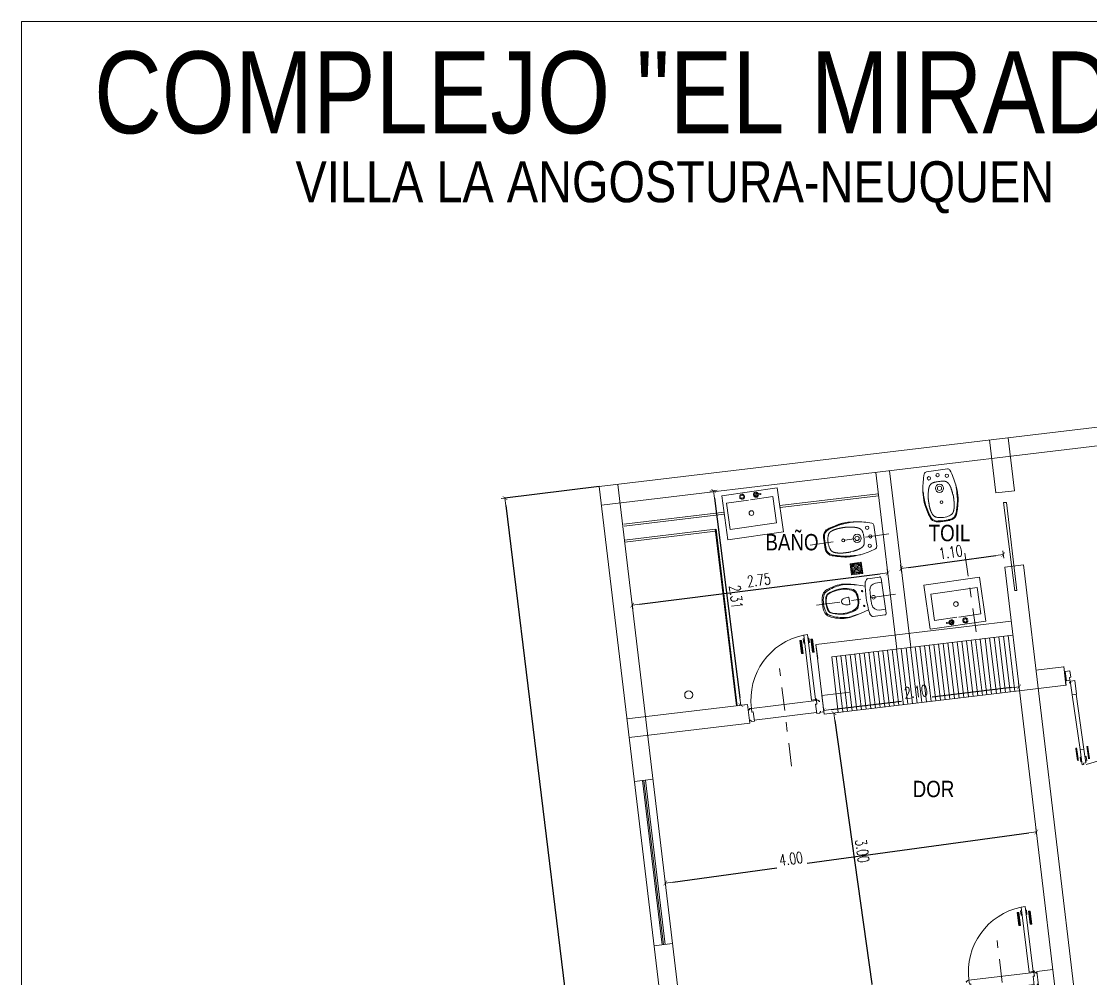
# Model space of a CAD drawing. Header units: millimetres. Extents: x 4525 to 9082, y 179 to 563.
# Drawn here: x 5369.83 to 5381.25, y 488.04 to 498.26 of the extents above; entities that cross this region are included whole.
import ezdxf

# ---------------------------------------------------------------- set-up
doc = ezdxf.new("R2010")
doc.units = ezdxf.units.MM
doc.header["$LTSCALE"] = 100
doc.linetypes.add('ACAD_ISO04W100', pattern=[30, 24, -3, 0, -3])
doc.linetypes.add('DASHDOT2', pattern=[0.5, 0.25, -0.125, 0, -0.125])
doc.layers.get('DEFPOINTS').update_dxf_attribs({"lineweight": 5})
for name, color, linetype, lineweight in [('000-Ejes', 251, 'ACAD_ISO04W100', 5), ('004-Carpinterias', 1, 'Continuous', 18), ('005-Sanitarios', 1, 'Continuous', 18), ('006-Cotas parciales', 7, 'Continuous', 5), ('A01-Barrido', 250, 'Continuous', 5), ('A01-Carpinterias', 1, 'Continuous', 18), ('HATCH MUROS', 251, 'Continuous', 9), ('LINEA', 8, 'Continuous', 5), ('SANIT', 12, 'Continuous', 13), ('SANIT-INT', 11, 'Continuous', 5)]:
    doc.layers.add(name, color=color, linetype=linetype, lineweight=lineweight)
doc.styles.add('AREAL', font='ARIALN.TTF')
doc.styles.add('COTAS', font='ROMANS.shx', dxfattribs={"width": 0.7})
doc.dimstyles.new('COTA40', dxfattribs={"dimscale": 0.4, "dimtxt": 0.3, "dimasz": 0.2, "dimexe": 0, "dimexo": 0, "dimgap": 0.09, "dimtad": 1, "dimzin": 0, "dimdsep": 46, "dimtxsty": 'COTAS', "dimblk1": 'COTA_N', "dimblk2": 'COTA_N', "dimsah": 1, "dimcen": 0.1, "dimclrd": 1, "dimclre": 8, "dimclrt": 5, "dimaunit": 1, "dimadec": 3, "dimazin": 0, "dimtfac": 1, "dimtix": 1, "dimtmove": 2, "dimatfit": 3, "dimldrblk": 'COTA_N', "dimfxl": 0, "dimtolj": 1, "dimtzin": 0, "dimarcsym": 0})

# ---------------------------------------------------------------- blocks, each defined once
blk = doc.blocks.new('COTA_N')
for p, q in [((-1, 0), (0, 0)), ((0, 0.5), (0, -0.5))]:
    blk.add_line(p, q)
at = {"const_width": 0.065}
blk.add_lwpolyline([(0.14, 0.14), (0.28, 0.28), (0, 0), (-0.14, -0.14), (-0.28, -0.28)], dxfattribs=at)
blk = doc.blocks.new('*D529')
at = {"layer": '006-Cotas parciales', "color": 1, "lineweight": -2, "ltscale": 100}
for p, q in [((5380.592, 489.591), (5378.224, 489.265)), ((5376.788, 489.067), (5377.899, 489.22))]:
    blk.add_line(p, q, dxfattribs=at)
at = {"layer": 'DEFPOINTS', "color": 0, "ltscale": 100}
for p in [(5380.672, 489.602), (5380.672, 489.602), (5376.709, 489.056)]:
    blk.add_point(p, dxfattribs=at)
at = {"layer": '006-Cotas parciales', "color": 1, "lineweight": -2, "ltscale": 100, "xscale": 0.08000000000000002, "yscale": 0.08000000000000002, "zscale": 0.08000000000000007}
for p, rotation in [((5380.672, 489.602), 7.834320825315562), ((5376.709, 489.056), 187.8343208253156)]:
    blk.add_blockref('COTA_N', p, dxfattribs=dict(at, rotation=rotation))
at = {"layer": '006-Cotas parciales', "color": 5, "ltscale": 100, "insert": (5378.051, 489.316), "char_height": 0.12, "attachment_point": 5, "rotation": 7.8343, "style": 'COTAS'}
blk.add_mtext('\\A1;4.00', dxfattribs=at)
blk = doc.blocks.new('*D530')
at = {"layer": '006-Cotas parciales', "color": 1, "lineweight": -2, "ltscale": 100}
blk.add_line((5378.519, 490.794), (5378.914, 487.981), dxfattribs=at)
at = {"layer": 'DEFPOINTS', "color": 0, "ltscale": 100}
for p in [(5378.508, 490.873), (5378.925, 487.902), (5378.925, 487.902)]:
    blk.add_point(p, dxfattribs=at)
at = {"layer": '006-Cotas parciales', "color": 1, "lineweight": -2, "ltscale": 100, "xscale": 0.08, "yscale": 0.08000000000000002, "zscale": 0.08000000000000007}
for p, rotation in [((5378.508, 490.873), 97.97994082550855), ((5378.925, 487.902), 277.9799408255085)]:
    blk.add_blockref('COTA_N', p, dxfattribs=dict(at, rotation=rotation))
at = {"layer": '006-Cotas parciales', "color": 5, "ltscale": 100, "insert": (5378.812, 489.4), "char_height": 0.12, "attachment_point": 5, "rotation": 277.9799, "style": 'COTAS'}
blk.add_mtext('\\A1;3.00', dxfattribs=at)
blk = doc.blocks.new('*D531')
at = {"layer": '006-Cotas parciales', "color": 1, "lineweight": -2, "ltscale": 100}
blk.add_line((5376.434, 492.036), (5379.004, 492.36), dxfattribs=at)
at = {"layer": 'DEFPOINTS', "color": 0, "ltscale": 100}
for p in [(5379.083, 492.37), (5379.083, 492.37), (5376.355, 492.026)]:
    blk.add_point(p, dxfattribs=at)
at = {"layer": '006-Cotas parciales', "color": 1, "lineweight": -2, "ltscale": 100, "xscale": 0.08000000000000002, "yscale": 0.08000000000000002, "zscale": 0.08000000000000007}
for p, rotation in [((5379.083, 492.37), 7.197744479588277), ((5376.355, 492.026), 187.1977444795883)]:
    blk.add_blockref('COTA_N', p, dxfattribs=dict(at, rotation=rotation))
at = {"layer": '006-Cotas parciales', "color": 5, "ltscale": 100, "insert": (5377.707, 492.293), "char_height": 0.12, "attachment_point": 5, "rotation": 7.1977, "style": 'COTAS'}
blk.add_mtext('\\A1;2.75', dxfattribs=at)
blk = doc.blocks.new('*D532')
at = {"layer": '006-Cotas parciales', "color": 1, "lineweight": -2, "ltscale": 100}
blk.add_line((5377.232, 493.169), (5377.505, 491.035), dxfattribs=at)
at = {"layer": 'DEFPOINTS', "color": 0, "ltscale": 100}
for p in [(5377.222, 493.248), (5377.515, 490.956), (5377.515, 490.956)]:
    blk.add_point(p, dxfattribs=at)
at = {"layer": '006-Cotas parciales', "color": 1, "lineweight": -2, "ltscale": 100, "yscale": 0.08000000000000002, "zscale": 0.08000000000000007}
for p, xscale, rotation in [((5377.222, 493.248), 0.08000000000000003, 97.28665822128966), ((5377.515, 490.956), 0.08000000000000002, 277.2866582212897)]:
    blk.add_blockref('COTA_N', p, dxfattribs=dict(at, xscale=xscale, rotation=rotation))
at = {"layer": '006-Cotas parciales', "color": 5, "ltscale": 100, "insert": (5377.464, 492.114), "char_height": 0.12, "attachment_point": 5, "rotation": 277.2867, "style": 'COTAS'}
blk.add_mtext('\\A1;2.31', dxfattribs=at)
blk = doc.blocks.new('PUERTA 0.70 DURLOCK')
at = {"layer": '000-Ejes', "linetype": 'DASHDOT2', "ltscale": 0.01}
blk.add_line((0.38, -0.647), (0.38, 0.407), dxfattribs=at)
at = {"layer": '004-Carpinterias', "linetype": 'Continuous'}
for p, q in [((0.039, 0.69), (0.029, 0.69)), ((0.029, 0.642), (0.029, 0.69)), ((0.081, 0.69), (0.091, 0.69)), ((0.091, 0.642), (0.091, 0.69)), ((0.009, 0.675), (-0.009, 0.675)), ((-0.009, 0.535), (-0.009, 0.675)), ((0.009, 0.535), (0.009, 0.675)), ((0.039, 0.642), (0.029, 0.642)), ((0.081, 0.642), (0.091, 0.642)), ((0.111, 0.675), (0.129, 0.675)), ((0.111, 0.535), (0.111, 0.675)), ((0.129, 0.535), (0.129, 0.675)), ((0.009, 0.535), (-0.009, 0.535)), ((0.111, 0.535), (0.129, 0.535)), ((0.01, 0.01), (0, 0.01)), ((0, 0), (0, 0.01)), ((0.03, 0.02), (0.01, 0.02)), ((0.01, 0.01), (0.01, 0.02)), ((0.03, -0.02), (0.03, 0.02)), ((0.73, 0.02), (0.75, 0.02)), ((0.73, -0.02), (0.73, 0.02)), ((0.75, 0.01), (0.75, 0.02)), ((0.75, 0.01), (0.76, 0.01)), ((0.76, 0), (0.76, 0.01)), ((0, -0.11), (0, -0.1)), ((0, -0.11), (0.01, -0.11)), ((0.01, -0.11), (0.01, -0.12)), ((0.045, -0.02), (0.03, -0.02)), ((0.045, -0.02), (0.045, -0.12)), ((0.715, -0.02), (0.715, -0.12)), ((0.715, -0.02), (0.73, -0.02)), ((0.76, -0.11), (0.75, -0.11)), ((0.75, -0.11), (0.75, -0.12)), ((0.76, -0.11), (0.76, -0.1)), ((0.01, -0.12), (0.045, -0.12)), ((0.75, -0.12), (0.715, -0.12))]:
    blk.add_line(p, q, dxfattribs=at)
at = {"layer": '004-Carpinterias', "ltscale": 0.01, "const_width": 0.02}
for points in [[(0, 0.535), (0, 0.675)], [(0.122, 0.535), (0.12, 0.675)]]:
    blk.add_lwpolyline(points, dxfattribs=at)
at = {"layer": '004-Carpinterias', "linetype": 'Continuous'}
blk.add_lwpolyline([(0.039, 0.729), (0.039, 0.029), (0.081, 0.029), (0.081, 0.729)], close=True, dxfattribs=at)
at = {"layer": 'A01-Barrido', "linetype": 'Continuous'}
for p, q in [((0.73, 0.02), (0.03, 0.02)), ((0.715, -0.11), (0.045, -0.11))]:
    blk.add_line(p, q, dxfattribs=at)
blk.add_circle((0.032, 0.028), 0.0075, dxfattribs=at)
blk.add_arc((0.023, 0.024), 0.707, 359.6656, 85.2747, dxfattribs=at)
blk = doc.blocks.new('BIDE-MONACO-PLANTA')
at = {"layer": 'SANIT'}
blk.add_line((-0.113, 0), (0.113, 0), dxfattribs=at)
for points in [[(-0.14, -0.477), (-0.141, -0.475), (-0.142, -0.472), (-0.143, -0.469), (-0.144, -0.465), (-0.145, -0.462), (-0.146, -0.459), (-0.147, -0.456), (-0.148, -0.452), (-0.149, -0.449), (-0.15, -0.446), (-0.15, -0.443), (-0.151, -0.44), (-0.152, -0.436), (-0.153, -0.433), (-0.154, -0.43), (-0.155, -0.427), (-0.156, -0.423), (-0.156, -0.42), (-0.157, -0.417), (-0.158, -0.414), (-0.159, -0.41), (-0.16, -0.407), (-0.161, -0.404), (-0.161, -0.401), (-0.162, -0.397), (-0.163, -0.394), (-0.164, -0.391), (-0.164, -0.388), (-0.165, -0.385), (-0.166, -0.381), (-0.167, -0.378), (-0.167, -0.375), (-0.168, -0.372), (-0.169, -0.368), (-0.169, -0.365), (-0.17, -0.362), (-0.17, -0.359), (-0.171, -0.356), (-0.172, -0.352), (-0.172, -0.349), (-0.173, -0.346), (-0.173, -0.344)], [(0.14, -0.477), (0.141, -0.475), (0.142, -0.472), (0.143, -0.469), (0.144, -0.465), (0.145, -0.462), (0.146, -0.459), (0.147, -0.456), (0.148, -0.453), (0.148, -0.449), (0.149, -0.446), (0.15, -0.443), (0.151, -0.44), (0.152, -0.436), (0.153, -0.433), (0.154, -0.43), (0.154, -0.427), (0.155, -0.423), (0.156, -0.42), (0.157, -0.417), (0.158, -0.414), (0.159, -0.41), (0.16, -0.407), (0.16, -0.404), (0.161, -0.401), (0.162, -0.398), (0.163, -0.394), (0.163, -0.391), (0.164, -0.388), (0.165, -0.385), (0.166, -0.381), (0.166, -0.378), (0.167, -0.375), (0.168, -0.372), (0.168, -0.369), (0.169, -0.365), (0.17, -0.362), (0.17, -0.359), (0.171, -0.356), (0.171, -0.353), (0.172, -0.349), (0.172, -0.346), (0.173, -0.344)], [(0, -0.541), (-0.044, -0.54), (-0.048, -0.54), (-0.051, -0.539), (-0.054, -0.539), (-0.057, -0.539)], [(0, -0.541), (0.044, -0.54), (0.047, -0.54), (0.051, -0.539), (0.054, -0.539), (0.057, -0.539)], [(0, -0.541), (0, -0.541)], [(0, -0.541), (0, -0.541)]]:
    blk.add_lwpolyline(points, dxfattribs=at)
for centre, radius, start, end in [((-0.113, -0.027), 0.0267, 89.9746, 160.7192), ((0.636, -0.288), 0.82, 160.7445, 172.7215), ((0.113, -0.027), 0.0267, 19.2555, 90), ((-0.636, -0.288), 0.82, 7.2785, 19.2555), ((1.187, -0.228), 1.365, 179.1204, 182.2097), ((-0.985, -0.224), 1.163, 357.2424, 1.9588), ((1.187, -0.221), 1.365, 182.5037, 185.1806), ((-1.187, -0.22), 1.365, 354.7941, 357.4709), ((-0.022, -0.432), 0.126, 201.0557, 217.1205), ((-0.058, -0.455), 0.0844, 219.519, 265.0728), ((-0.05, -0.408), 0.131, 263.6264, 267.3039), ((0.05, -0.408), 0.131, 272.6707, 276.3482), ((0.058, -0.455), 0.0844, 274.9018, 320.4556), ((0.022, -0.432), 0.126, 322.8542, 338.9189)]:
    blk.add_arc(centre, radius, start, end, dxfattribs=at)
at = {"layer": 'SANIT-INT'}
for points in [[(0, -0.122), (-0.013, -0.122), (-0.025, -0.122), (-0.034, -0.123), (-0.042, -0.124), (-0.048, -0.125), (-0.053, -0.125), (-0.057, -0.126), (-0.061, -0.127), (-0.064, -0.128), (-0.067, -0.128), (-0.069, -0.129), (-0.071, -0.13), (-0.073, -0.13), (-0.074, -0.131), (-0.076, -0.132), (-0.077, -0.132), (-0.078, -0.133), (-0.079, -0.134), (-0.08, -0.134), (-0.081, -0.135), (-0.083, -0.136), (-0.083, -0.136), (-0.084, -0.137), (-0.085, -0.138), (-0.086, -0.138), (-0.087, -0.139), (-0.088, -0.14), (-0.088, -0.14), (-0.089, -0.141), (-0.09, -0.142), (-0.091, -0.142), (-0.091, -0.143), (-0.092, -0.143), (-0.092, -0.144), (-0.093, -0.145), (-0.094, -0.146), (-0.094, -0.146), (-0.095, -0.147), (-0.096, -0.148), (-0.097, -0.149), (-0.097, -0.15), (-0.098, -0.151), (-0.099, -0.152), (-0.1, -0.153), (-0.101, -0.155), (-0.102, -0.156), (-0.102, -0.157), (-0.103, -0.158), (-0.104, -0.16), (-0.105, -0.161), (-0.105, -0.162), (-0.106, -0.164), (-0.107, -0.165), (-0.107, -0.166), (-0.108, -0.168), (-0.109, -0.169), (-0.109, -0.17), (-0.11, -0.171), (-0.11, -0.173), (-0.111, -0.174), (-0.112, -0.175), (-0.112, -0.177), (-0.113, -0.178), (-0.113, -0.179), (-0.114, -0.181), (-0.114, -0.182), (-0.115, -0.183), (-0.115, -0.185), (-0.116, -0.186), (-0.116, -0.188), (-0.117, -0.19), (-0.117, -0.191), (-0.118, -0.193), (-0.118, -0.196), (-0.119, -0.198), (-0.12, -0.2), (-0.12, -0.203), (-0.121, -0.205), (-0.121, -0.208), (-0.122, -0.21), (-0.123, -0.213), (-0.123, -0.216), (-0.124, -0.218), (-0.124, -0.221), (-0.125, -0.223), (-0.125, -0.226), (-0.126, -0.229), (-0.126, -0.231), (-0.127, -0.234), (-0.127, -0.236), (-0.128, -0.239), (-0.128, -0.242), (-0.129, -0.244), (-0.129, -0.247), (-0.129, -0.249), (-0.13, -0.252), (-0.13, -0.255), (-0.13, -0.257), (-0.131, -0.26), (-0.131, -0.261)], [(0, -0.122), (0.013, -0.122), (0.025, -0.122), (0.034, -0.123), (0.042, -0.124), (0.048, -0.125), (0.053, -0.125), (0.057, -0.126), (0.061, -0.127), (0.064, -0.128), (0.067, -0.128), (0.069, -0.129), (0.071, -0.13), (0.073, -0.131), (0.074, -0.131), (0.076, -0.132), (0.077, -0.132), (0.078, -0.133), (0.079, -0.134), (0.08, -0.134), (0.081, -0.135), (0.082, -0.136), (0.083, -0.136), (0.084, -0.137), (0.085, -0.138), (0.086, -0.138), (0.087, -0.139), (0.088, -0.14), (0.088, -0.14), (0.089, -0.141), (0.09, -0.142), (0.09, -0.142), (0.091, -0.143), (0.092, -0.144), (0.092, -0.144), (0.093, -0.145), (0.094, -0.146), (0.094, -0.146), (0.095, -0.147), (0.096, -0.148), (0.097, -0.149), (0.097, -0.15), (0.098, -0.151), (0.099, -0.152), (0.1, -0.153), (0.101, -0.155), (0.101, -0.156), (0.102, -0.157), (0.103, -0.158), (0.104, -0.16), (0.105, -0.161), (0.105, -0.162), (0.106, -0.164), (0.107, -0.165), (0.107, -0.166), (0.108, -0.168), (0.109, -0.169), (0.109, -0.17), (0.11, -0.171), (0.11, -0.173), (0.111, -0.174), (0.112, -0.175), (0.112, -0.177), (0.113, -0.178), (0.113, -0.179), (0.114, -0.181), (0.114, -0.182), (0.115, -0.183), (0.115, -0.185), (0.116, -0.186), (0.116, -0.188), (0.117, -0.19), (0.117, -0.191), (0.118, -0.193), (0.118, -0.196), (0.119, -0.198), (0.12, -0.2), (0.12, -0.203), (0.121, -0.205), (0.121, -0.208), (0.122, -0.211), (0.123, -0.213), (0.123, -0.216), (0.124, -0.218), (0.124, -0.221), (0.125, -0.224), (0.125, -0.226), (0.126, -0.229), (0.126, -0.231), (0.127, -0.234), (0.127, -0.237), (0.128, -0.239), (0.128, -0.242), (0.128, -0.244), (0.129, -0.247), (0.129, -0.25), (0.13, -0.252), (0.13, -0.255), (0.13, -0.257), (0.131, -0.26), (0.131, -0.261)], [(-0.13, -0.255), (-0.134, -0.281), (-0.134, -0.282), (-0.134, -0.284), (-0.134, -0.285), (-0.134, -0.287), (-0.134, -0.289), (-0.134, -0.291), (-0.134, -0.293), (-0.135, -0.295), (-0.135, -0.297), (-0.135, -0.3), (-0.135, -0.302), (-0.135, -0.305), (-0.135, -0.307), (-0.135, -0.31), (-0.135, -0.313), (-0.135, -0.315), (-0.135, -0.318), (-0.135, -0.32), (-0.135, -0.323), (-0.135, -0.326), (-0.135, -0.328), (-0.135, -0.331), (-0.135, -0.334), (-0.135, -0.336), (-0.135, -0.339), (-0.135, -0.341), (-0.134, -0.344), (-0.134, -0.347), (-0.134, -0.349), (-0.134, -0.352), (-0.134, -0.354), (-0.134, -0.357), (-0.134, -0.36), (-0.134, -0.362), (-0.134, -0.365), (-0.134, -0.367), (-0.133, -0.37), (-0.133, -0.373), (-0.133, -0.375), (-0.133, -0.378), (-0.132, -0.38), (-0.132, -0.383), (-0.132, -0.386), (-0.132, -0.388), (-0.131, -0.391), (-0.131, -0.393), (-0.13, -0.396), (-0.13, -0.399), (-0.13, -0.401), (-0.129, -0.404), (-0.129, -0.406), (-0.128, -0.409), (-0.128, -0.412), (-0.127, -0.414), (-0.127, -0.417), (-0.126, -0.419), (-0.126, -0.422), (-0.125, -0.424), (-0.125, -0.426), (-0.124, -0.429), (-0.124, -0.431), (-0.123, -0.432), (-0.123, -0.434), (-0.122, -0.436), (-0.122, -0.437), (-0.121, -0.439), (-0.121, -0.44), (-0.121, -0.441), (-0.12, -0.443), (-0.12, -0.444), (-0.119, -0.445), (-0.119, -0.447), (-0.118, -0.448), (-0.118, -0.449), (-0.117, -0.451), (-0.117, -0.452), (-0.116, -0.453), (-0.116, -0.454), (-0.115, -0.456), (-0.114, -0.457), (-0.114, -0.458), (-0.113, -0.46), (-0.113, -0.461), (-0.112, -0.462), (-0.111, -0.464), (-0.11, -0.465), (-0.11, -0.466), (-0.109, -0.467), (-0.108, -0.469), (-0.107, -0.47), (-0.107, -0.471), (-0.106, -0.473), (-0.105, -0.474), (-0.104, -0.475), (-0.103, -0.477), (-0.102, -0.478), (-0.101, -0.479), (-0.099, -0.48), (-0.098, -0.482), (-0.097, -0.483), (-0.095, -0.484), (-0.094, -0.486), (-0.092, -0.487), (-0.09, -0.488), (-0.088, -0.49), (-0.085, -0.491), (-0.082, -0.493), (-0.079, -0.494), (-0.075, -0.496), (-0.071, -0.497), (-0.065, -0.499), (-0.064, -0.499)], [(0.13, -0.255), (0.133, -0.281), (0.134, -0.283), (0.134, -0.284), (0.134, -0.285), (0.134, -0.287), (0.134, -0.289), (0.134, -0.291), (0.134, -0.293), (0.134, -0.295), (0.135, -0.297), (0.135, -0.3), (0.135, -0.302), (0.135, -0.305), (0.135, -0.308), (0.135, -0.31), (0.135, -0.313), (0.135, -0.315), (0.135, -0.318), (0.135, -0.321), (0.135, -0.323), (0.135, -0.326), (0.135, -0.328), (0.135, -0.331), (0.135, -0.334), (0.134, -0.336), (0.134, -0.339), (0.134, -0.341), (0.134, -0.344), (0.134, -0.347), (0.134, -0.349), (0.134, -0.352), (0.134, -0.354), (0.134, -0.357), (0.134, -0.36), (0.134, -0.362), (0.134, -0.365), (0.133, -0.367), (0.133, -0.37), (0.133, -0.373), (0.133, -0.375), (0.133, -0.378), (0.132, -0.38), (0.132, -0.383), (0.132, -0.386), (0.131, -0.388), (0.131, -0.391), (0.131, -0.393), (0.13, -0.396), (0.13, -0.399), (0.129, -0.401), (0.129, -0.404), (0.129, -0.406), (0.128, -0.409), (0.128, -0.412), (0.127, -0.414), (0.127, -0.417), (0.126, -0.419), (0.126, -0.422), (0.125, -0.424), (0.124, -0.426), (0.124, -0.429), (0.123, -0.431), (0.123, -0.433), (0.122, -0.434), (0.122, -0.436), (0.122, -0.437), (0.121, -0.439), (0.121, -0.44), (0.12, -0.442), (0.12, -0.443), (0.119, -0.444), (0.119, -0.445), (0.119, -0.447), (0.118, -0.448), (0.118, -0.449), (0.117, -0.451), (0.117, -0.452), (0.116, -0.453), (0.115, -0.455), (0.115, -0.456), (0.114, -0.457), (0.114, -0.458), (0.113, -0.46), (0.112, -0.461), (0.112, -0.462), (0.111, -0.464), (0.11, -0.465), (0.11, -0.466), (0.109, -0.468), (0.108, -0.469), (0.107, -0.47), (0.106, -0.471), (0.105, -0.473), (0.105, -0.474), (0.104, -0.475), (0.103, -0.477), (0.101, -0.478), (0.1, -0.479), (0.099, -0.481), (0.098, -0.482), (0.097, -0.483), (0.095, -0.484), (0.094, -0.486), (0.092, -0.487), (0.09, -0.488), (0.088, -0.49), (0.085, -0.491), (0.082, -0.493), (0.079, -0.494), (0.075, -0.496), (0.07, -0.497), (0.065, -0.499), (0.063, -0.499)], [(0, -0.55), (-0.008, -0.55), (-0.015, -0.55), (-0.022, -0.549), (-0.027, -0.549), (-0.032, -0.549), (-0.036, -0.549), (-0.04, -0.549), (-0.044, -0.549), (-0.048, -0.549), (-0.051, -0.549), (-0.054, -0.549), (-0.057, -0.549)], [(0, -0.55), (0.008, -0.55), (0.015, -0.55), (0.021, -0.549), (0.027, -0.549), (0.032, -0.549), (0.036, -0.549), (0.04, -0.549), (0.044, -0.549), (0.047, -0.549), (0.051, -0.549), (0.054, -0.549), (0.057, -0.549)]]:
    blk.add_lwpolyline(points, dxfattribs=at)
for centre, radius in [((-0.097, -0.073), 0.0182), ((0, -0.052), 0.0172), ((0.097, -0.073), 0.0182), ((0, -0.195), 0.0437), ((0, -0.195), 0.0229), ((0, -0.344), 0.0151)]:
    blk.add_circle(centre, radius, dxfattribs=at)
for centre, radius, start, end in [((-0.054, -0.459), 0.0941, 195.0663, 210.9763), ((-0.058, -0.455), 0.0938, 214.5877, 265.0728), ((-0.05, -0.408), 0.141, 263.6264, 267.3039), ((0, -0.277), 0.232, 253.6948, 269.9596), ((0, -0.277), 0.232, 270.015, 286.2798), ((0.05, -0.408), 0.141, 272.6707, 276.3482), ((0.058, -0.455), 0.0938, 274.9018, 325.387), ((-0.018, -0.426), 0.174, 331.8708, 340.547)]:
    blk.add_arc(centre, radius, start, end, dxfattribs=at)
for points in [[(-0.178, -0.184), (-0.184, -0.295), (-0.183, -0.316), (-0.179, -0.352), (-0.173, -0.381), (-0.167, -0.407), (-0.157, -0.446), (-0.146, -0.484)], [(0.178, -0.184), (0.184, -0.295), (0.183, -0.316), (0.179, -0.352), (0.173, -0.381), (0.167, -0.407), (0.157, -0.446), (0.146, -0.484)]]:
    blk.add_spline(points, degree=3, dxfattribs=at)
blk = doc.blocks.new('*D551')
at = {"layer": '006-Cotas parciales', "color": 8, "lineweight": -2, "ltscale": 100}
for p, q in [((5376.002, 493.293), (5374.995, 493.17)), ((5377.515, 480.864), (5376.508, 480.742))]:
    blk.add_line(p, q, dxfattribs=at)
at = {"layer": '006-Cotas parciales', "color": 1, "lineweight": -2, "ltscale": 100}
blk.add_line((5375.005, 493.091), (5376.499, 480.821), dxfattribs=at)
at = {"layer": 'DEFPOINTS', "color": 0, "ltscale": 100}
for p in [(5376.002, 493.293), (5377.515, 480.864), (5376.508, 480.742)]:
    blk.add_point(p, dxfattribs=at)
at = {"layer": '006-Cotas parciales', "color": 1, "lineweight": -2, "ltscale": 100, "yscale": 0.08000000000000002, "zscale": 0.08000000000000007}
for p, xscale, rotation in [((5374.995, 493.17), 0.08000000000000002, 96.94307352110938), ((5376.508, 480.742), 0.08, 276.9430735211094)]:
    blk.add_blockref('COTA_N', p, dxfattribs=dict(at, xscale=xscale, rotation=rotation))
at = {"layer": '006-Cotas parciales', "color": 5, "ltscale": 100, "insert": (5375.847, 486.967), "char_height": 0.12, "attachment_point": 5, "rotation": 276.9431, "style": 'COTAS'}
blk.add_mtext('\\A1;12.52', dxfattribs=at)
blk = doc.blocks.new('*D557')
at = {"layer": '006-Cotas parciales', "color": 1, "lineweight": -2, "ltscale": 100}
blk.add_line((5379.307, 492.428), (5380.239, 492.556), dxfattribs=at)
at = {"layer": 'DEFPOINTS', "color": 0, "ltscale": 100}
for p in [(5380.318, 492.567), (5380.318, 492.567), (5379.227, 492.417)]:
    blk.add_point(p, dxfattribs=at)
at = {"layer": '006-Cotas parciales', "color": 1, "lineweight": -2, "ltscale": 100, "xscale": 0.08000000000000002, "yscale": 0.08000000000000002, "zscale": 0.08000000000000007}
for p, rotation in [((5380.318, 492.567), 7.834320825376781), ((5379.227, 492.417), 187.8343208253768)]:
    blk.add_blockref('COTA_N', p, dxfattribs=dict(at, rotation=rotation))
at = {"layer": '006-Cotas parciales', "color": 5, "ltscale": 100, "insert": (5379.757, 492.593), "char_height": 0.12, "attachment_point": 5, "rotation": 7.8343, "style": 'COTAS'}
blk.add_mtext('\\A1;1.10', dxfattribs=at)
blk = doc.blocks.new('*D558')
at = {"layer": '006-Cotas parciales', "color": 1, "lineweight": -2, "ltscale": 100}
for p, q in [((5380.407, 491.144), (5379.558, 491.041)), ((5378.478, 490.91), (5379.232, 491.001))]:
    blk.add_line(p, q, dxfattribs=at)
at = {"layer": 'DEFPOINTS', "color": 0, "ltscale": 100}
for p in [(5380.487, 491.153), (5380.487, 491.153), (5378.399, 490.9)]:
    blk.add_point(p, dxfattribs=at)
at = {"layer": '006-Cotas parciales', "color": 1, "lineweight": -2, "ltscale": 100, "xscale": 0.08000000000000003, "yscale": 0.08000000000000002, "zscale": 0.08000000000000007}
for p, rotation in [((5380.487, 491.153), 6.918322585852863), ((5378.399, 490.9), 186.9183225858529)]:
    blk.add_blockref('COTA_N', p, dxfattribs=dict(at, rotation=rotation))
at = {"layer": '006-Cotas parciales', "color": 5, "ltscale": 100, "insert": (5379.385, 491.1), "char_height": 0.12, "attachment_point": 5, "rotation": 6.9183, "style": 'COTAS'}
blk.add_mtext('\\A1;2.10', dxfattribs=at)
blk = doc.blocks.new('INOD-MONACO-AP-PLANTA-CON-DPTO')
at = {"layer": 'SANIT'}
for p, q in [((-0.188, 0), (0.188, 0)), ((-0.204, -0.015), (-0.204, -0.142)), ((0.204, -0.015), (0.204, -0.142)), ((-0.174, -0.172), (-0.197, -0.156)), ((-0.13, -0.179), (-0.156, -0.27)), ((0.127, -0.18), (0.152, -0.27)), ((0.174, -0.172), (0.197, -0.156))]:
    blk.add_line(p, q, dxfattribs=at)
for points in [[(-0.104, -0.3, 0.02892), (-0.111, -0.31, 0.156998), (-0.133, -0.488, 0.072829), (-0.105, -0.587, 0.204333), (-0.084, -0.607, 0.080392), (-0.002, -0.622)], [(-0.002, -0.27, 0.121524), (-0.085, -0.286, 0.060693)], [(-0.002, -0.27, -0.121524), (0.081, -0.286, -0.060693)], [(0.099, -0.3, -0.02892), (0.107, -0.31, -0.156998), (0.129, -0.488, -0.072829), (0.101, -0.587, -0.204333), (0.08, -0.607, -0.080392), (-0.002, -0.622)], [(-0.124, -0.609, 0.122968), (-0.091, -0.634, 0.092568), (-0.002, -0.647, 0.093376)], [(0.12, -0.609, -0.122968), (0.087, -0.634, -0.092568), (-0.002, -0.647, -0.093376)]]:
    blk.add_lwpolyline(points, format="xyb", dxfattribs=at)
for centre, radius, start, end in [((-0.189, -0.017), 0.0168, 83.451, 131.9108), ((0.189, -0.017), 0.0168, 48.0892, 96.549), ((-0.188, -0.015), 0.017, 140.4696, 180), ((0.188, -0.015), 0.017, 0, 39.5304), ((-0.188, -0.142), 0.017, 180, 235.4915), ((-0.165, -0.158), 0.017, 235.4915, 261.4564), ((0, 0.94), 1.127, 261.4564, 278.5436), ((0.165, -0.158), 0.017, 278.5436, 304.5085), ((0.188, -0.142), 0.017, 304.5085, 0), ((0.408, -0.421), 0.583, 165.0356, 174.6982), ((-0.061, -0.336), 0.0558, 115.8294, 139.7492), ((0.057, -0.336), 0.0558, 40.2508, 64.1706), ((-0.412, -0.421), 0.583, 5.3018, 14.9644), ((0.107, -0.415), 0.285, 170.2891, 184.611), ((0.245, -0.406), 0.422, 184.3014, 206.071), ((-0.249, -0.406), 0.422, 333.929, 356.9789), ((-0.111, -0.415), 0.285, 357.2885, 9.7109), ((-0.025, -0.535), 0.123, 207.5391, 216.6672), ((0.021, -0.535), 0.123, 323.3328, 332.4609)]:
    blk.add_arc(centre, radius, start, end, dxfattribs=at)
at = {"layer": 'SANIT-INT'}
for p, q in [((-0.145, 0), (-0.145, -0.067)), ((0.145, 0), (0.145, -0.067)), ((0.002, -0.368), (-0.034, -0.369)), ((0.002, -0.368), (0.037, -0.369))]:
    blk.add_line(p, q, dxfattribs=at)
for points in [[(-0.156, -0.27, 0.058031), (-0.185, -0.429, 0.099768), (-0.142, -0.607, 0.155256), (-0.096, -0.647, 0.093906), (-0.002, -0.66, 0.093906)], [(-0.003, -0.279, 0.08742), (-0.06, -0.286, 0.121524)], [(0.152, -0.27, -0.058031), (0.181, -0.429, -0.099768), (0.138, -0.607, -0.155256), (0.092, -0.647, -0.093906), (-0.002, -0.66, -0.093906)], [(-0.002, -0.279, -0.08742), (0.056, -0.286, -0.121524)]]:
    blk.add_lwpolyline(points, format="xyb", dxfattribs=at)
for centre, radius in [((0, -0.11), 0.02), ((-0.082, -0.221), 0.00743), ((0.078, -0.221), 0.00743)]:
    blk.add_circle(centre, radius, dxfattribs=at)
for centre, radius, start, end in [((-0.075, -0.067), 0.07, 180, 265.7397), ((0.075, -0.067), 0.07, 274.2603, 0), ((0, 0.94), 1.08, 265.7397, 274.2603), ((0.162, -0.448), 0.293, 156.8405, 172.9203), ((-0.036, -0.358), 0.0764, 108.7508, 160.6658), ((0.032, -0.358), 0.0764, 19.3342, 71.2492), ((-0.166, -0.448), 0.293, 7.0797, 23.1595), ((0.219, -0.443), 0.35, 174.9532, 203.9732), ((-0.034, -0.374), 0.005, 91.9734, 179.8282), ((0.152, -0.375), 0.191, 179.8282, 196.8593), ((-0.019, -0.427), 0.0118, 196.8593, 200.5908), ((0.002, -0.419), 0.0346, 200.5908, 269.6445), ((0.001, -0.419), 0.0346, 270.3555, 339.4092), ((-0.149, -0.375), 0.191, 343.1407, 0.1718), ((0.023, -0.427), 0.0118, 339.4092, 343.1407), ((0.037, -0.374), 0.005, 0.1718, 88.0266), ((-0.223, -0.443), 0.35, 336.0268, 5.0468), ((-0.071, -0.572), 0.0321, 203.9732, 250.1669), ((0.005, -0.362), 0.255, 250.1669, 268.5519), ((-0.009, -0.362), 0.255, 271.4481, 289.8331), ((0.067, -0.572), 0.0321, 289.8331, 336.0268)]:
    blk.add_arc(centre, radius, start, end, dxfattribs=at)
blk = doc.blocks.new('REJILLA')
at = {"layer": 'SANIT-INT', "linetype": 'Continuous'}
for p, q in [((-0.06, -0.06), (-0.06, 0.06)), ((-0.06, 0.06), (0.06, 0.06)), ((-0.06, -0.06), (0.06, 0.06)), ((-0.06, 0.06), (0.06, -0.06)), ((-0.047, 0.016), (-0.047, -0.016)), ((-0.035, 0.036), (-0.035, -0.036)), ((-0.022, 0.045), (-0.022, -0.045)), ((-0.01, 0.049), (-0.01, -0.049)), ((0.003, 0.05), (0.003, -0.05)), ((0.015, 0.048), (0.015, -0.048)), ((0.028, 0.042), (0.028, -0.042)), ((0.04, 0.03), (0.04, -0.03)), ((0.06, 0.06), (0.06, -0.06)), ((0.06, -0.06), (-0.06, -0.06))]:
    blk.add_line(p, q, dxfattribs=at)
for radius in [0.06, 0.05]:
    blk.add_circle((0, 0), radius, dxfattribs=at)

msp = doc.modelspace()

# ---------------------------------------------------------------- linework, layer by layer
at = {"layer": '000-Ejes', "linetype": 'DASHDOT2', "ltscale": 0.01}
for p, q in [((5379.095, 492.787), (5378.213, 492.661)), ((5380.027, 491.741), (5379.9, 492.624)), ((5379.166, 492.144), (5378.283, 492.018))]:
    msp.add_line(p, q, dxfattribs=at)
at = {"layer": '004-Carpinterias', "linetype": 'Continuous', "extrusion": (-0.021024, 0.14442, 0.989293)}
for p, q in [((5381.053, 491.069, 1.951), (5381.032, 491.216, 1.929)), ((5381.081, 491.221, 3.848), (5381.102, 491.075, 3.87)), ((5381.139, 490.482, 2.039), (5381.053, 491.069, 1.951)), ((5381.18, 490.488, 2.039), (5381.095, 491.075, 1.951)), ((5381.162, 490.32, 2.063), (5381.139, 490.482, 2.039)), ((5381.18, 490.488, 2.039), (5381.201, 490.341, 2.061))]:
    msp.add_line(p, q, dxfattribs=at)
at = {"layer": '004-Carpinterias', "color": 1, "linetype": 'Continuous', "extrusion": (-0.021024, 0.14442, 0.989293)}
for p, q in [((5381.18, 490.488, 2.039), (5381.139, 490.482, 2.039)), ((5381.15, 490.401, 2.051), (5381.14, 490.4, 2.051)), ((5381.14, 490.4, 2.051), (5381.147, 490.353, 2.058)), ((5381.157, 490.354, 2.058), (5381.147, 490.353, 2.058)), ((5381.201, 490.341, 2.061), (5381.175, 490.337, 2.061)), ((5381.175, 490.337, 2.061), (5381.177, 490.322, 2.063)), ((5381.192, 490.407, 2.051), (5381.202, 490.409, 2.051)), ((5381.199, 490.36, 2.058), (5381.209, 490.362, 2.058)), ((5381.202, 490.409, 2.051), (5381.209, 490.362, 2.058)), ((5381.177, 490.322, 2.063), (5381.162, 490.32, 2.063)), ((5381.177, 490.322, 2.063), (5381.162, 490.32, 2.063))]:
    msp.add_line(p, q, dxfattribs=at)
at = {"layer": '004-Carpinterias', "color": 1, "linetype": 'Continuous'}
msp.add_line((5381.201, 490.341, 2.061), (5381.175, 490.337, 2.061), dxfattribs=at)
at = {"layer": '004-Carpinterias', "ltscale": 0.01, "const_width": 0.02, "elevation": 2.061}
for points in [[(5381.096, 490.502), (5381.116, 490.364)], [(5381.215, 490.52), (5381.235, 490.381)]]:
    msp.add_lwpolyline(points, dxfattribs=at)
at = {"layer": 'A01-Barrido', "linetype": 'Continuous', "extrusion": (-0.021024, 0.14442, 0.989293)}
msp.add_circle((-5395.666, 286.286, -40.283), 0.0075, dxfattribs=at)
msp.add_arc((-5395.643, 286.272, -40.283), 0.916, 94.0999, 179.6662, dxfattribs=at)
at = {"layer": 'A01-Carpinterias', "linetype": 'Continuous', "extrusion": (-0.021024, 0.14442, 0.989293)}
for p, q in [((5380.98, 491.316, 1.914), (5381.03, 491.323, 1.914)), ((5380.994, 491.218, 1.928), (5380.98, 491.316, 1.914)), ((5381.04, 491.255, 1.924), (5381.025, 491.253, 1.924)), ((5381.025, 491.253, 1.924), (5381.029, 491.223, 1.928)), ((5381.04, 491.255, 1.924), (5381.03, 491.323, 1.914)), ((5381.029, 491.223, 1.928), (5380.994, 491.218, 1.928)), ((5381.039, 491.215, 3.848), (5381.081, 491.221, 3.848)), ((5381.053, 491.069, 1.951), (5381.095, 491.075, 1.951))]:
    msp.add_line(p, q, dxfattribs=at)
at = {"layer": 'HATCH MUROS', "color": 4, "linetype": 'ByBlock', "ltscale": 100}
for p, q in [((5369.83, 498.264), (5407.387, 498.264)), ((5369.83, 476.971), (5369.83, 498.264))]:
    msp.add_line(p, q, dxfattribs=at)
at = {"layer": 'HATCH MUROS', "color": 0, "linetype": 'ByBlock', "ltscale": 100}
for p, q in [((5376.002, 493.293, 1.919), (5382.777, 494.102, 1.919)), ((5376.002, 493.293, 1.919), (5382.777, 494.102, 1.919)), ((5376.025, 493.094, 1.919), (5382.801, 493.903, 1.919)), ((5380.172, 493.791, 1.919), (5380.24, 493.225, 1.919)), ((5380.371, 493.814, 1.919), (5380.438, 493.249, 1.919)), ((5378.955, 493.444, 1.919), (5379.18, 491.557, 1.919)), ((5379.104, 493.462, 1.919), (5379.329, 491.575, 1.919)), ((5377.704, 480.706, 1.919), (5376.201, 493.316, 1.919)), ((5377.505, 480.683, 1.919), (5376.002, 493.293, 1.919)), ((5380.24, 493.225, 1.919), (5380.438, 493.249, 1.919)), ((5377.242, 492.836), (5377.467, 490.949)), ((5377.251, 492.837, 1.919), (5377.476, 490.951, 1.919)), ((5380.334, 492.431, 1.919), (5380.533, 492.455, 1.919)), ((5380.334, 492.431, 1.919), (5380.879, 487.858, 1.919)), ((5380.533, 492.455, 1.919), (5381.078, 487.882, 1.919)), ((5378.318, 491.605, 1.919), (5380.403, 491.854, 1.919)), ((5378.485, 491.474, 1.919), (5380.421, 491.705, 1.919)), ((5378.316, 491.605, 1.919), (5378.404, 490.86, 1.919)), ((5378.316, 491.605, 1.919), (5378.336, 491.457, 1.919)), ((5378.485, 491.474, 1.919), (5378.553, 490.878, 1.919)), ((5380.667, 491.332, 1.919), (5380.965, 491.368, 1.919)), ((5380.965, 491.368, 1.919), (5380.989, 491.169, 1.919)), ((5378.404, 490.86, 1.919), (5380.989, 491.169, 1.919)), ((5378.38, 491.059, 1.919), (5378.681, 491.095, 1.919)), ((5378.38, 491.059, 0.757), (5378.404, 490.86, 1.919)), ((5376.298, 490.81, 1.919), (5377.586, 490.964, 1.919)), ((5377.586, 490.964, 0.757), (5377.61, 490.765, 1.919)), ((5376.322, 490.612, 1.919), (5377.61, 490.765, 1.919)), ((5376.577, 490.165, 1.919), (5376.378, 490.141, 3.837)), ((5376.786, 488.409), (5376.587, 488.385, 1.919)), ((5380.675, 488.11, 1.919), (5380.847, 488.131, 1.919)), ((5380.675, 488.11, 0.831), (5380.693, 487.961, 1.919))]:
    msp.add_line(p, q, dxfattribs=at)
at = {"layer": 'HATCH MUROS', "color": 0, "ltscale": 100}
for p, q in [((5377.931, 493.089), (5378.982, 493.215)), ((5377.934, 493.07), (5378.984, 493.195)), ((5376.266, 492.891), (5377.335, 493.018)), ((5376.268, 492.871), (5377.338, 492.999)), ((5376.272, 492.72), (5377.242, 492.836)), ((5376.274, 492.7), (5377.245, 492.816)), ((5380.988, 491.169, 1.919), (5380.964, 491.369, 1.919))]:
    msp.add_line(p, q, dxfattribs=at)
at = {"layer": 'HATCH MUROS', "color": 1, "linetype": 'ByBlock', "ltscale": 100}
for p, q in [((5380.32, 493.121), (5380.352, 493.123)), ((5380.44, 492.18), (5380.32, 493.121)), ((5380.352, 493.123), (5380.462, 492.183)), ((5380.462, 492.183), (5380.442, 492.181))]:
    msp.add_line(p, q, dxfattribs=at)
at = {"layer": 'HATCH MUROS', "ltscale": 100}
for p, q in [((5380.371, 491.7, 1.919), (5380.442, 491.104, 1.919)), ((5379.428, 491.587, 1.919), (5379.499, 490.991, 1.919)), ((5379.477, 491.593, 1.919), (5379.549, 490.997, 1.919)), ((5379.527, 491.599, 1.919), (5379.598, 491.003, 1.919)), ((5379.576, 491.605, 1.919), (5379.648, 491.009, 1.919)), ((5379.626, 491.611, 1.919), (5379.697, 491.015, 1.919)), ((5379.676, 491.617, 1.919), (5379.747, 491.021, 1.919)), ((5379.676, 491.617, 1.919), (5379.747, 491.021, 1.919)), ((5379.725, 491.623, 1.919), (5379.797, 491.027, 1.919)), ((5379.775, 491.628, 1.919), (5379.846, 491.033, 1.919)), ((5379.825, 491.634, 1.919), (5379.896, 491.039, 1.919)), ((5379.874, 491.64, 1.919), (5379.946, 491.045, 1.919)), ((5379.924, 491.646, 1.919), (5379.995, 491.051, 1.919)), ((5379.974, 491.652, 1.919), (5380.045, 491.057, 1.919)), ((5380.023, 491.658, 1.919), (5380.095, 491.062, 1.919)), ((5380.023, 491.658, 1.919), (5380.095, 491.062, 1.919)), ((5380.023, 491.658, 1.919), (5380.095, 491.062, 1.919)), ((5380.073, 491.664, 1.919), (5380.144, 491.068, 1.919)), ((5380.123, 491.67, 1.919), (5380.194, 491.074, 1.919)), ((5380.172, 491.676, 1.919), (5380.244, 491.08, 1.919)), ((5380.222, 491.682, 1.919), (5380.293, 491.086, 1.919)), ((5380.272, 491.688, 1.919), (5380.343, 491.092, 1.919)), ((5380.321, 491.694, 1.919), (5380.392, 491.098, 1.919)), ((5380.321, 491.694, 1.919), (5380.392, 491.098, 1.919)), ((5380.321, 491.694, 1.919), (5380.392, 491.098, 1.919)), ((5378.532, 491.479, 1.919), (5378.603, 490.884, 1.919)), ((5378.584, 491.486, 1.919), (5378.655, 490.89, 1.919)), ((5378.633, 491.492, 1.919), (5378.705, 490.896, 1.919)), ((5378.633, 491.492, 1.919), (5378.705, 490.896, 1.919)), ((5378.683, 491.498, 1.919), (5378.754, 490.902, 1.919)), ((5378.733, 491.504, 1.919), (5378.804, 490.908, 1.919)), ((5378.733, 491.504, 1.919), (5378.804, 490.908, 1.919)), ((5378.782, 491.51, 1.919), (5378.853, 490.914, 1.919)), ((5378.782, 491.51, 1.919), (5378.853, 490.914, 1.919)), ((5378.832, 491.516, 1.919), (5378.903, 490.92, 1.919)), ((5378.881, 491.522, 1.919), (5378.953, 490.926, 1.919)), ((5378.931, 491.527, 1.919), (5379.002, 490.932, 1.919)), ((5378.981, 491.533, 1.919), (5379.052, 490.938, 1.919)), ((5379.03, 491.539, 1.919), (5379.102, 490.944, 1.919)), ((5379.08, 491.545, 1.919), (5379.151, 490.95, 1.919)), ((5379.08, 491.545, 1.919), (5379.151, 490.95, 1.919)), ((5379.13, 491.551, 1.919), (5379.201, 490.955, 1.919)), ((5379.179, 491.557, 1.919), (5379.251, 490.961, 1.919)), ((5379.229, 491.563, 1.919), (5379.3, 490.967, 1.919)), ((5379.279, 491.569, 1.919), (5379.35, 490.973, 1.919)), ((5379.328, 491.575, 1.919), (5379.4, 490.979, 1.919)), ((5379.378, 491.581, 1.919), (5379.449, 490.985, 1.919)), ((5379.378, 491.581, 1.919), (5379.449, 490.985, 1.919))]:
    msp.add_line(p, q, dxfattribs=at)
at = {"layer": 'HATCH MUROS', "color": 3, "ltscale": 100}
for p, q in [((5376.675, 488.396, 0.959), (5376.466, 490.152, 0.959)), ((5376.687, 488.397, 0.959), (5376.477, 490.153, 0.959)), ((5376.708, 488.4, 0.959), (5376.498, 490.155, 0.959))]:
    msp.add_line(p, q, dxfattribs=at)
at = {"layer": 'HATCH MUROS', "color": 4, "linetype": 'ByBlock', "ltscale": 100}
msp.add_circle((5376.958, 491.067), 0.0433, dxfattribs=at)
at = {"layer": 'SANIT', "ltscale": 0.01, "extrusion": (0.009276, 0.001329, 0.999956)}
for p, q in [((5377.549, 493.193, 0), (5377.551, 493.183, 0)), ((5377.727, 493.219, 0), (5377.653, 493.208, 0)), ((5377.653, 493.208, 0), (5377.655, 493.198, 0)), ((5377.655, 493.198, 0), (5377.729, 493.209, 0)), ((5377.729, 493.209, 0), (5377.727, 493.219, 0))]:
    msp.add_line(p, q, dxfattribs=at)
at = {"layer": 'SANIT', "ltscale": 0.01, "extrusion": (-0.009276, -0.001329, 0.999956)}
for p, q in [((5379.786, 491.849, 0), (5379.712, 491.839, 0)), ((5379.712, 491.839, 0), (5379.713, 491.829, 0)), ((5379.713, 491.829, 0), (5379.788, 491.84, 0)), ((5379.788, 491.84, 0), (5379.786, 491.849, 0)), ((5379.892, 491.854, 0), (5379.89, 491.864, 0))]:
    msp.add_line(p, q, dxfattribs=at)
at = {"layer": 'SANIT', "ltscale": 0.01}
for points in [[(5377.904, 493.278), (5377.31, 493.193), (5377.377, 492.723), (5377.971, 492.808)], [(5379.537, 491.769), (5380.131, 491.854), (5380.063, 492.324), (5379.47, 492.239)]]:
    msp.add_lwpolyline(points, close=True, dxfattribs=at)
at = {"layer": 'SANIT-INT'}
for points in [[(5377.598, 493.149), (5377.361, 493.115), (5377.401, 492.834), (5377.896, 492.905), (5377.856, 493.185), (5377.618, 493.151)], [(5379.842, 491.899), (5380.08, 491.933), (5380.04, 492.213), (5379.545, 492.142), (5379.585, 491.862), (5379.822, 491.896)]]:
    msp.add_lwpolyline(points, dxfattribs=at)
at = {"layer": 'SANIT-INT', "extrusion": (0.009276, 0.001329, 0.999956)}
msp.add_circle((5377.397, 492.943, 50.539), 0.025, dxfattribs=at)
at = {"layer": 'SANIT-INT', "extrusion": (-0.009276, -0.001329, 0.999956)}
msp.add_circle((5379.581, 491.971, -50.558), 0.025, dxfattribs=at)
at = {"layer": 'SANIT-INT', "extrusion": (0.009276, 0.001329, 0.999956)}
for centre, radius, start, end in [((5377.296, 493.118, 50.538), 0.0275, 198.6279, 177.6765), ((5377.296, 493.118, 50.538), 0.0175, 24.7538, 171.5507), ((5377.296, 493.118, 50.538), 0.0175, 204.7538, 351.5507), ((5377.445, 493.139, 50.539), 0.0275, 18.6279, 357.6765), ((5377.445, 493.139, 50.539), 0.0175, 24.7538, 171.5507), ((5377.445, 493.139, 50.539), 0.0175, 204.7538, 351.5507)]:
    msp.add_arc(centre, radius, start, end, dxfattribs=at)
at = {"layer": 'SANIT-INT', "extrusion": (-0.009276, -0.001329, 0.999956)}
for centre, radius, start, end in [((5379.533, 491.775, -50.557), 0.0275, 198.6279, 177.6765), ((5379.533, 491.775, -50.557), 0.0175, 24.7538, 171.5507), ((5379.533, 491.775, -50.557), 0.0175, 204.7538, 351.5507), ((5379.682, 491.796, -50.558), 0.0275, 18.6279, 357.6765), ((5379.682, 491.796, -50.558), 0.0175, 24.7538, 171.5507), ((5379.682, 491.796, -50.558), 0.0175, 204.7538, 351.5507)]:
    msp.add_arc(centre, radius, start, end, dxfattribs=at)

# ---------------------------------------------------------------- block references
at = {"layer": '004-Carpinterias', "ltscale": 0.01, "rotation": 278.1525750584738}
msp.add_blockref('INOD-MONACO-AP-PLANTA-CON-DPTO', (5379.04, 492.126), dxfattribs=at)
at = {"layer": '004-Carpinterias', "xscale": -1, "rotation": 6.981604951340872}
for p in [(5378.355, 490.992), (5380.678, 488.086)]:
    msp.add_blockref('PUERTA 0.70 DURLOCK', p, dxfattribs=at)
at = {"layer": '005-Sanitarios', "rotation": 278.1525750584738}
msp.add_blockref('REJILLA', (5378.749, 492.416), dxfattribs=at)
at = {"layer": 'LINEA', "ltscale": 0.01}
for p, rotation in [((5379.609, 493.467), 8.152575058478602), ((5378.95, 492.767), 278.1525750584738)]:
    msp.add_blockref('BIDE-MONACO-PLANTA', p, dxfattribs=dict(at, rotation=rotation))

# ---------------------------------------------------------------- texts
at = {"style": 'AREAL'}
for s, height, p in [('COMPLEJO "EL MIRADOR"', 0.875, (5370.606, 497.068, -2.75)), ('VILLA LA ANGOSTURA-NEUQUEN', 0.4375, (5372.758, 496.331, -1.375)), ('TOIL', 0.175, (5379.521, 492.709, -0.77)), ('BAÑO', 0.175, (5377.777, 492.611, 1.149)), ('DOR', 0.175, (5379.35, 489.974, -0.77))]:
    msp.add_text(s, height=height, dxfattribs=at).set_placement(p)

# ---------------------------------------------------------------- dimensions: what is measured, and where the dimension line sits
at = {"layer": '006-Cotas parciales', "ltscale": 100}
for p1, p2, distance, picture, middle in [((5376.002, 493.293, 1.919), (5377.515, 480.864, 1.919), -1.014, '*D551', (5375.847, 486.967, 1.919)), ((5377.222, 493.248, 1.919), (5377.515, 490.956, 1.919), 0, '*D532', (5377.464, 492.114, 1.919)), ((5378.508, 490.873, 1.919), (5378.925, 487.902, 1.919), 0, '*D530', (5378.812, 489.4, 1.919))]:
    dim = msp.add_aligned_dim(p1=p1, p2=p2, distance=distance, dimstyle='COTA40', dxfattribs=at)
    dim.commit()
    dim.dimension.update_dxf_attribs({"geometry": picture, "text_midpoint": middle})
at = {"layer": '006-Cotas parciales', "color": 0, "ltscale": 100}
for base, p1, p2, angle, picture, middle in [((5380.318, 492.567, 1.919), (5379.227, 492.417, 1.919), (5380.318, 492.567, 1.919), 7.8343, '*D557', (5379.757, 492.593, 1.919)), ((5380.487, 491.153, 1.919), (5378.399, 490.9, 1.919), (5380.487, 491.153, 1.919), 6.9183, '*D558', (5379.385, 491.1, 1.919)), ((5380.672, 489.602, 1.919), (5376.709, 489.056, 1.919), (5380.672, 489.602, 1.919), 7.8343, '*D529', (5378.051, 489.316, 1.919))]:
    dim = msp.add_linear_dim(base=base, p1=p1, p2=p2, angle=angle, dimstyle='COTA40', dxfattribs=at)
    dim.commit()
    dim.dimension.update_dxf_attribs({"geometry": picture, "text_midpoint": middle, "dimtype": 161})
dim = msp.add_aligned_dim(p1=(5376.355, 492.026, 1.919), p2=(5379.083, 492.37, 1.919), distance=0, dimstyle='COTA40', dxfattribs=at)
dim.commit()
dim.dimension.update_dxf_attribs({"geometry": '*D531', "text_midpoint": (5377.707, 492.293, 1.919)})

doc.saveas('drawing.dxf')
